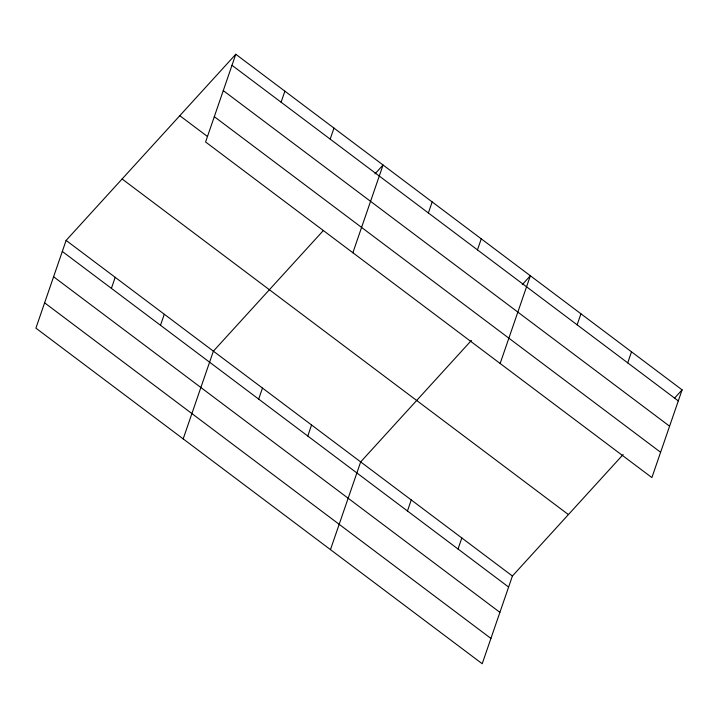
<?xml version="1.0" encoding="UTF-8"?>
<svg xmlns="http://www.w3.org/2000/svg" width="718" height="718" viewBox="0 0 718 718"><rect width="100%" height="100%" fill="white"/><g stroke="black" fill="none" stroke-linecap="round" stroke-linejoin="round"><path stroke-width="1.08" d="M235.791 54.263L205.59 141.984L651.89 477.587L682.1 389.865L235.791 54.263L66.11 240.413L35.9 328.135L482.209 663.737L512.41 576.015L623.143 454.539M111.398 288.367L115.203 277.327M160.491 325.281L164.296 314.242M281.088 102.207L284.884 91.177M183.18 438.886L213.39 351.165L323.378 230.496M330.181 139.13L333.978 128.091M258.677 399.109L262.483 388.079M352.87 252.736L383.071 165.005L374.967 173.9M307.771 436.032L311.576 424.993M428.368 212.959L432.173 201.929M330.459 549.638L360.669 461.907L471.403 340.431M477.461 249.873L481.266 238.843M407.447 510.983L411.252 499.943M500.15 363.479L530.36 275.757L522.255 284.651M458.03 549.019L461.827 537.979M577.137 324.832L580.934 313.793M627.72 362.859L631.517 351.829M674.732 397.943L682.1 389.865M231.995 65.293L678.304 400.895M223.28 90.603L669.589 426.205M214.305 116.675L660.605 452.277M179.796 115.688L207.466 136.501M122.105 178.979L568.405 514.582M66.11 240.413L512.41 576.015M62.304 251.444L508.613 587.055M53.59 276.753L499.899 612.355M44.615 302.825L490.924 638.428"/></g></svg>
